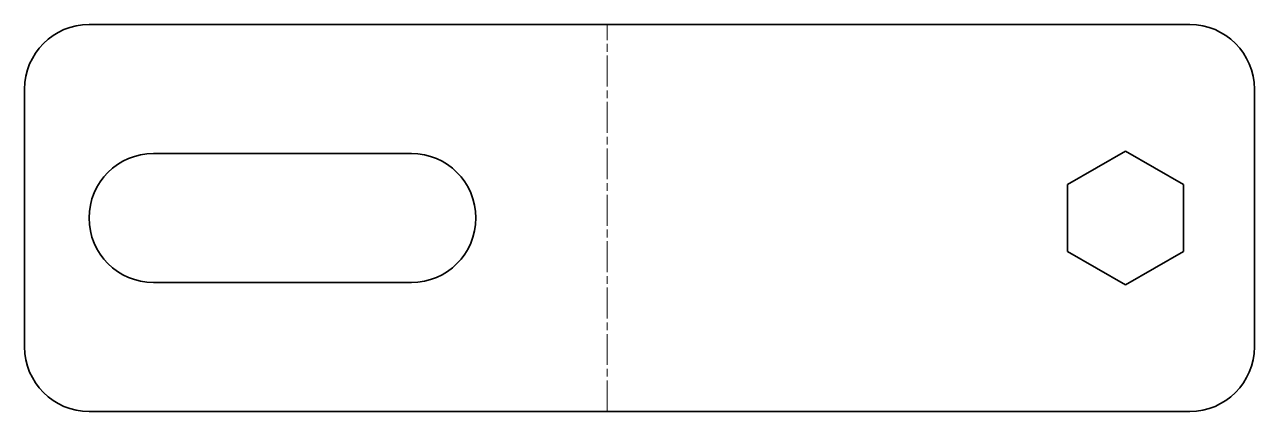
# Model space of a CAD drawing. Header units: millimetres. Extents: x 0 to 95.4, y 0 to 30.
import ezdxf

# ---------------------------------------------------------------- set-up
doc = ezdxf.new("R2010")
doc.units = ezdxf.units.MM
doc.linetypes.add('Chain', pattern=[13.68, 9.12, -1.14, 2.28, -1.14])
doc.layers.add('SIMUMAK Bend Centerline (ISO)', color=7, linetype='Chain', lineweight=9)
doc.layers.add('SIMUMAK Visible (ISO)', color=7, linetype='Continuous', lineweight=35)

# ---------------------------------------------------------------- blocks, each defined once
blk = doc.blocks.new('SIL-026-HTRA-01_Sheet_2_SIL-026-HTRA-01 (Desplegada)')
at = {"layer": 'SIMUMAK Bend Centerline (ISO)', "ltscale": 0.263158}
blk.add_line((-2.5, -15), (-2.5, 15), dxfattribs=at)
at = {"layer": 'SIMUMAK Visible (ISO)'}
for p, q in [((-42.696, 15), (42.696, 15)), ((-47.696, -10), (-47.696, 10)), ((47.696, -10), (47.696, 10)), ((-37.696, 5), (-17.696, 5)), ((33.196, 2.598), (37.696, 5.196)), ((37.696, 5.196), (42.196, 2.598)), ((33.196, -2.598), (33.196, 2.598)), ((42.196, 2.598), (42.196, -2.598)), ((37.696, -5.196), (33.196, -2.598)), ((42.196, -2.598), (37.696, -5.196)), ((-17.696, -5), (-37.696, -5)), ((-42.696, -15), (42.696, -15))]:
    blk.add_line(p, q, dxfattribs=at)
at = {"layer": 'SIMUMAK Visible (ISO)', "extrusion": (0, 0, -1)}
for centre, start, end in [((42.696, 10), 0, 90), ((-42.696, 10), 90, 180), ((37.696, 0), 270, 90), ((17.696, 0), 90, 270), ((42.696, -10), 270, 0), ((-42.696, -10), 180, 270)]:
    blk.add_arc(centre, 5, start, end, dxfattribs=at)

msp = doc.modelspace()

# ---------------------------------------------------------------- block references
msp.add_blockref('SIL-026-HTRA-01_Sheet_2_SIL-026-HTRA-01 (Desplegada)', (47.696, 15))

doc.saveas('drawing.dxf')
